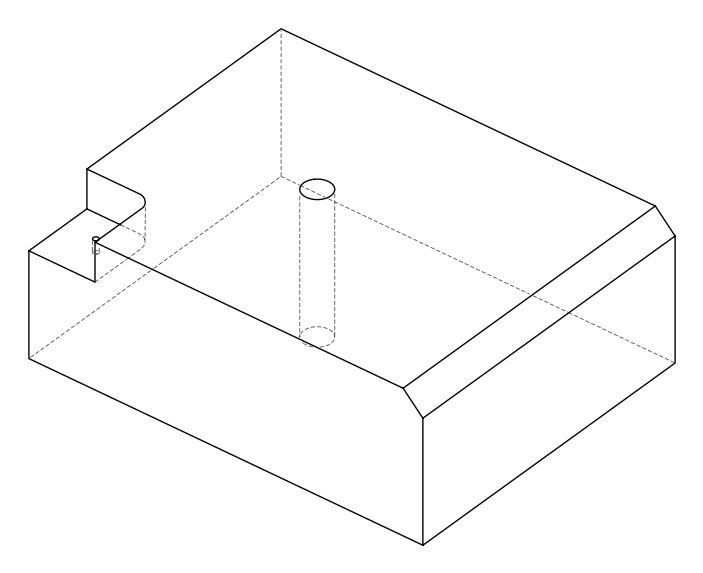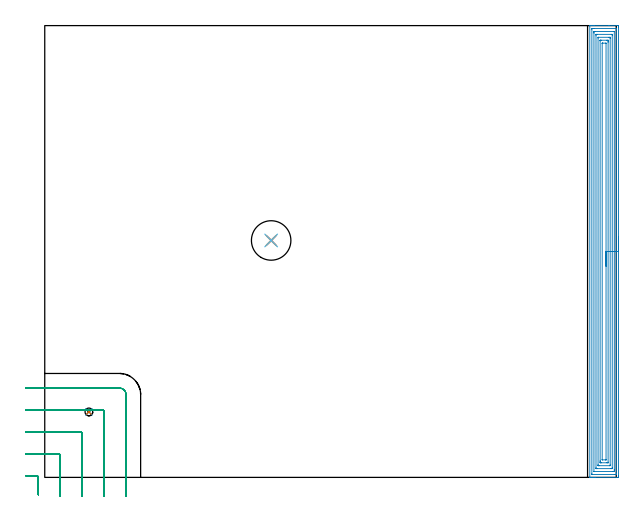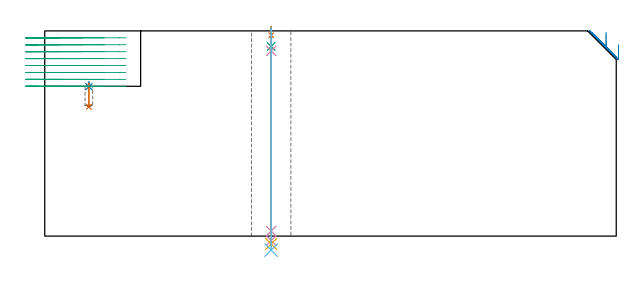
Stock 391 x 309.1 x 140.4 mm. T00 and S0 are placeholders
(PLAN: 9 operations, 7 tool changes, 27.3 min)
(1 SPOT_DRILL | STEP1HOLE | NXT0321_9005460120000 | 0.05 min | 184 mm3)
(2 SPOT_DRILL_1 | STEP1POCKET | NXT0321_9005460120000 | 0.03 min | 4143 mm3)
(3 DRILL_BLIND_HOLE_INTO_CENTER | STEP1HOLE | UGT0301_191 | 0.05 min | 277 mm3)
(4 GUN_DRILL_THROUGH_HOLE | STEP1HOLE | UGT0307_003 | 0.64 min | 5003 mm3)
(5 SPADE_DRILL_TO_ENLARGE_THROUGH_HOLE | STEP1HOLE | UGT0306_008 | 0.59 min | 28255 mm3)
(6 DRILL_TO_ENLARGE_THROUGH_HOLE | STEP1HOLE | UGT0301_389 | 0.61 min | 46608 mm3)
(7 DRILL_BLIND_HOLE_INTO_CENTER_1 | STEP1POCKET | NXT0301_024 | 0.07 min | 297 mm3)
(8 AREA_MILL | FG_CHAMFER_SURFACE | UGT0205_001 | 17.69 min | 59363 mm3)
(9 MILL_CORNER_NOTCH_RECTANGULAR | CORNER_NOTCH_RECTANGULAR | UGT0201_094 | Follow Part, ap 5, ae 75% | 7.51 min | 170929 mm3)
(TOOL NXT0321_9005460120000 | NC Spot Drill, 142deg, 12mm, Carbide, Uncoated | D12 PA142 FL30 Z2)
(TOOL UGT0301_191 | Twist Drill 7.1 mm | D7.1 PA118 FL66 Z2)
(TOOL UGT0307_003 | Gun Drill 7 mm | D7 PA130 FL24 Z1)
(TOOL UGT0306_008 | Spade Drill 17.5mm | D17.5 PA132 FL10 Z2)
(TOOL UGT0301_389 | Twist Drill 27 mm | D27 PA118 FL165 Z2)
(TOOL NXT0301_024 | Carbide Drill 5.3mm [860.1-0530-027A1-MM 2214] | D5.3 PA140 FL44 Z2)
(TOOL UGT0205_001 | Chamfer Mill 20 x 3 x 45 deg. | D20 FL50 Z2)
(TOOL UGT0201_094 | End mill 20 mm | D20 FL38 Z4)
(OP 1 SPOT_DRILL)
G17 G21 G94 G90
T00 M6
G54
G17 G0 G90 X154.9 Y162.1 S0 M3
G43 Z150.4 H0
G94 G81 G98 Z137.4 F250. R143.4
G80
M5
M2
(OP 2 SPOT_DRILL_1)
G17 G21 G94 G90
T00 M6
G54
G17 G0 G90 X30.2 Y44.8 S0 M3
G43 Z150.4 H0
G94 G81 G98 Z102.272 F250. R105.5
G80
M5
M2
(OP 3 DRILL_BLIND_HOLE_INTO_CENTER)
G17 G21 G94 G90
T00 M6
G54
G17 G0 G90 X154.9 Y162.1 S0 M3
G43 Z150.4 H0
G94 G81 G98 Z129.75 F250. R142.4
G80
M5
M2
(OP 4 GUN_DRILL_THROUGH_HOLE)
G17 G21 G94 G90
T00 M6
G54
G17 G0 G90 X154.9 Y162.1 M8
G43 Z150.4 H0
Z138.333
S716 M3
G94 G1 Z126.721 F125. M26
G4 X.084
Z3.5 F250.
G4 X.084
Z-3.132 F125.
G4 X.084
M5
M9
G0 Z138.333
Z150.4
M2
(OP 5 SPADE_DRILL_TO_ENLARGE_THROUGH_HOLE)
G17 G21 G94 G90
T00 M6
G54
G17 G0 G90 X154.9 Y162.1 S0 M3
G43 Z150.4 H0
G94 G73 G98 Z-5.396 F250. Q16.2 R142.4
G80
M5
M2
(OP 6 DRILL_TO_ENLARGE_THROUGH_HOLE)
G17 G21 G94 G90
T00 M6
G54
G17 G0 G90 X154.9 Y162.1 S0 M3
G43 Z150.4 H0
G94 G73 G98 Z-9.612 F250. Q25.002 R142.4
G80
M5
M2
(OP 7 DRILL_BLIND_HOLE_INTO_CENTER_1)
G17 G21 G94 G90
T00 M6
G54
G17 G0 G90 X30.2 Y44.8 S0 M3
G43 Z150.4 H1
G94 G81 G98 Z88.5 F250. R104.5
G80
M5
M2
(OP 8 AREA_MILL)
G17 G21 G94 G90
T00 M6
G54
G17 G0 G90 X392.5 Y164.55 S1061 M3
G43 Z150.4 H0
Z130.8
G94 G1 Y164.512 Z129.928 F250.
Y164.398 Z129.063
Y164.209 Z128.212
Y163.947 Z127.38
Y163.613 Z126.574
Y163.21 Z125.8
Y162.742 Z125.064
Y162.21 Z124.372
Y161.621 Z123.729
Y160.978 Z123.14
Y160.286 Z122.608
Y159.55 Z122.14
Y158.776 Z121.737
Y157.97 Z121.403
Y157.138 Z121.141
Y156.286 Z120.952
Y155.422 Z120.838
Y154.55 Z120.8
Y0.989
X392.499 Y0.605 Z120.801
X392.494 Y0.102 Z120.803
X392.492 Y0.008 Z120.806
X391.995 Y0. Z121.302
X376.661 Z136.634
X376.061 Z137.233
X375.491 Z137.806
X375.175 Z138.121
X374.605 Z138.691
X374.29 Z139.005
X373.659 Z139.64
X373.26 Z140.04
X372.922 Z140.369
X372.903 Y0.008 Z140.388
X372.9 Y0.159 Z140.4
Y308.941
X372.902 Y309.092 Z140.388
X372.922 Y309.1 Z140.369
X373.26 Z140.04
X373.659 Z139.64
X374.29 Z139.005
X375.491 Z137.806
X376.061 Z137.233
X386.099 Z127.199
X391.395 Z121.902
X391.995 Y309.096 Z121.302
X392.492 Y309.092 Z120.806
X392.495 Y308.998 Z120.803
X392.499 Y308.495 Z120.801
X392.5 Y307.986 Z120.8
Y154.55
X391.086 Z122.214
Y2.39
X391.084 Y2.173 Z122.216
X391.081 Y2.065 Z122.219
X391.079 Y2.02 Z122.221
X390.998 Y2.01 Z122.302
X390.609 Y2.002 Z122.691
X390.225 Y2.001 Z123.075
X389.726 Y2. Z123.574
X374.677 Z138.623
X374.441 Y2.003 Z138.859
X374.339 Y2.008 Z138.961
X374.323 Y2.01 Z138.977
X374.321 Y2.023 Z138.979
X374.317 Y2.071 Z138.983
X374.315 Y2.169 Z138.985
X374.314 Y2.366 Z138.986
Y306.71
X374.316 Y306.927 Z138.984
X374.319 Y307.035 Z138.981
X374.321 Y307.08 Z138.979
X374.402 Y307.09 Z138.898
X374.791 Y307.098 Z138.509
X375.175 Y307.099 Z138.125
X375.674 Y307.1 Z137.626
X390.723 Z122.577
X390.959 Y307.097 Z122.341
X391.061 Y307.092 Z122.239
X391.077 Y307.09 Z122.223
X391.079 Y307.077 Z122.221
X391.083 Y307.029 Z122.217
X391.085 Y306.931 Z122.215
X391.086 Y306.734 Z122.214
Y154.55
X389.672 Z123.628
X389.671 Y5.067 Z123.629
X389.67 Y4.734 Z123.63
X389.666 Y4.175 Z123.634
X389.665 Y4.017 Z123.635
X389.508 Y4.005 Z123.792
X389.339 Y4.003 Z123.961
X388.628 Y4. Z124.672
X376.061 Y4.001 Z137.239
X375.887 Y4.003 Z137.413
X375.772 Y4.007 Z137.528
X375.735 Y4.01 Z137.565
X375.733 Y4.024 Z137.567
X375.731 Y4.063 Z137.569
X375.729 Y4.175 Z137.571
Y304.033
Y304.366
X375.734 Y304.925 Z137.566
X375.735 Y305.083 Z137.565
X375.892 Y305.095 Z137.408
X376.061 Y305.097 Z137.239
X376.772 Y305.1 Z136.528
X389.339 Y305.099 Z123.961
X389.513 Y305.097 Z123.787
X389.628 Y305.093 Z123.672
X389.665 Y305.09 Z123.635
X389.667 Y305.076 Z123.633
X389.669 Y305.037 Z123.631
X389.671 Y304.925 Z123.629
X389.672 Y154.55 Z123.628
X388.257 Z125.043
Y6.852
X388.255 Y6.161 Z125.045
X388.252 Y6.06 Z125.048
X388.249 Y6.01 Z125.051
X388.203 Y6.008 Z125.097
X387.992 Y6.004 Z125.308
X387.569 Y6. Z125.731
X387.529 Z125.771
X377.791 Z135.509
X377.397 Y6.004 Z135.903
X377.2 Y6.008 Z136.1
X377.156 Y6.01 Z136.144
X377.15 Y6.039 Z136.15
X377.148 Y6.099 Z136.152
X377.143 Y6.653 Z136.157
Y302.248
X377.145 Y302.939 Z136.155
X377.148 Y303.04 Z136.152
X377.151 Y303.09 Z136.149
X377.197 Y303.092 Z136.103
X377.408 Y303.096 Z135.892
X377.831 Y303.1 Z135.469
X377.871 Z135.429
X387.609 Z125.691
X388.003 Y303.096 Z125.297
X388.2 Y303.092 Z125.1
X388.244 Y303.09 Z125.056
X388.25 Y303.061 Z125.05
X388.252 Y303.001 Z125.048
X388.257 Y302.447 Z125.043
Y154.55
X386.843 Z126.457
X386.842 Y8.477 Z126.458
X386.84 Y8.316 Z126.46
X386.835 Y8.01 Z126.465
X386.684 Y8.006 Z126.616
X386.429 Y8.001 Z126.871
X379.348 Y8. Z133.952
X378.716 Y8.002 Z134.584
X378.626 Y8.005 Z134.674
X378.572 Y8.01 Z134.728
X378.564 Y8.014 Z134.736
X378.561 Y8.063 Z134.739
X378.559 Y8.155 Z134.741
X378.557 Y8.798 Z134.743
X378.558 Y300.623 Z134.742
X378.56 Y300.784 Z134.74
X378.565 Y301.09 Z134.735
X378.716 Y301.094 Z134.584
X378.971 Y301.099 Z134.329
X386.052 Y301.1 Z127.248
X386.684 Y301.098 Z126.616
X386.774 Y301.095 Z126.526
X386.828 Y301.09 Z126.472
X386.836 Y301.086 Z126.464
X386.839 Y301.037 Z126.461
X386.841 Y300.945 Z126.459
X386.843 Y300.624 Z126.457
Y300.463
Y154.55
X385.429 Z127.871
X385.428 Y10.422 Z127.872
X385.426 Y10.162 Z127.874
X385.423 Y10.033 Z127.877
X385.422 Y10.01 Z127.878
X385.391 Y10.006 Z127.909
X385.33 Y10.002 Z127.97
X384.913 Y10. Z128.387
X384.446 Z128.854
X380.905 Z132.395
X380.487 Y10.001 Z132.813
X380.016 Y10.004 Z133.284
X379.982 Y10.01 Z133.318
X379.978 Y10.042 Z133.322
X379.974 Y10.422 Z133.326
X379.972 Y10.941 Z133.328
X379.971 Y11.314 Z133.329
X379.972 Y298.678 Z133.328
X379.974 Y298.938 Z133.326
X379.977 Y299.067 Z133.323
X379.978 Y299.09 Z133.322
X380.009 Y299.094 Z133.291
X380.07 Y299.098 Z133.23
X380.487 Y299.1 Z132.813
X380.954 Z132.346
X384.495 Z128.805
X384.913 Y299.099 Z128.387
X385.384 Y299.096 Z127.916
X385.418 Y299.09 Z127.882
X385.422 Y299.058 Z127.878
X385.426 Y298.678 Z127.874
X385.429 Y298.158 Z127.871
Y297.786
Y154.55
X384.015 Z129.285
Y12.097 Z129.286
X384.014 Y12.042
X384.011 Y12.016 Z129.289
X384.01 Y12.011 Z129.29
X383.963 Y12.008 Z129.337
X383.553 Y12.001 Z129.747
X381.468 Z131.832
X381.45 Y12.002 Z131.85
X381.395 Y12.01 Z131.905
X381.386 Y12.193 Z131.914
Y12.207
X381.385 Y297.003 Z131.915
X381.386 Y297.058 Z131.914
X381.389 Y297.084 Z131.911
X381.39 Y297.089 Z131.91
X381.437 Y297.092 Z131.863
X381.847 Y297.099 Z131.453
X383.932 Z129.368
X383.95 Y297.098 Z129.35
X384.005 Y297.09 Z129.295
X384.014 Y296.907 Z129.286
X384.015 Y296.893 Z129.285
Y154.55
Y153.678 Z129.323
Y152.814 Z129.437
Y151.962 Z129.626
Y151.13 Z129.888
Y150.324 Z130.222
Y149.55 Z130.625
Y148.814 Z131.094
Y148.122 Z131.625
Y147.479 Z132.214
Y146.89 Z132.857
Y146.358 Z133.549
Y145.89 Z134.285
Y145.487 Z135.059
Y145.153 Z135.865
Y144.891 Z136.697
Y144.702 Z137.549
Y144.588 Z138.414
Y144.55 Z139.285
G0 Z150.4
M5
M2
(OP 9 MILL_CORNER_NOTCH_RECTANGULAR)
G17 G21 G94 G90
T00 M6
G54
G17 G0 G90 X-4.4 Y-11.98 S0 M3
G43 Z150.4 H0
Z135.662
G94 G1 Y-8.98 F250.
Y0.106 F500.
G3 X-5.394 Y1.1 R1.
G1 X-10.
X-13. F250.
G0 Z150.4
X10.6 Y-13.
Z135.662
G1 Y-10.
Y15.105 F500.
G3 X9.605 Y16.1 R1.
G1 X-10.
X-13. F250.
G0 Z150.4
X25.6 Y-13.
Z135.662
G1 Y-10.
Y30.105 F500.
G3 X24.605 Y31.1 R1.
G1 X-10.
X-13. F250.
G0 Z150.4
X40.6 Y-13.
Z135.662
G1 Y-10.
Y45.105 F500.
G3 X39.605 Y46.1 R1.
G1 X-10.
X-13. F250.
G0 Z150.4
X55.6 Y-13.
Z135.662
G1 Y-10.
Y56.6 F500.
G3 X51.1 Y61.1 R4.5
G1 X-10.
X-13. F250.
G0 Z150.4
X-4.4 Y-11.98
Z130.925
G1 Y-8.98
Y0.106 F500.
G3 X-5.394 Y1.1 R1.
G1 X-10.
X-13. F250.
G0 Z150.4
X10.6 Y-13.
Z130.925
G1 Y-10.
Y15.105 F500.
G3 X9.605 Y16.1 R1.
G1 X-10.
X-13. F250.
G0 Z150.4
X25.6 Y-13.
Z130.925
G1 Y-10.
Y30.105 F500.
G3 X24.605 Y31.1 R1.
G1 X-10.
X-13. F250.
G0 Z150.4
X40.6 Y-13.
Z130.925
G1 Y-10.
Y45.105 F500.
G3 X39.605 Y46.1 R1.
G1 X-10.
X-13. F250.
G0 Z150.4
X55.6 Y-13.
Z130.925
G1 Y-10.
Y56.6 F500.
G3 X51.1 Y61.1 R4.5
G1 X-10.
X-13. F250.
G0 Z150.4
X-4.4 Y-11.98
Z126.187
G1 Y-8.98
Y0.106 F500.
G3 X-5.394 Y1.1 R1.
G1 X-10.
X-13. F250.
G0 Z150.4
X10.6 Y-13.
Z126.187
G1 Y-10.
Y15.105 F500.
G3 X9.605 Y16.1 R1.
G1 X-10.
X-13. F250.
G0 Z150.4
X25.6 Y-13.
Z126.187
G1 Y-10.
Y30.105 F500.
G3 X24.605 Y31.1 R1.
G1 X-10.
X-13. F250.
G0 Z150.4
X40.6 Y-13.
Z126.187
G1 Y-10.
Y45.105 F500.
G3 X39.605 Y46.1 R1.
G1 X-10.
X-13. F250.
G0 Z150.4
X55.6 Y-13.
Z126.187
G1 Y-10.
Y56.6 F500.
G3 X51.1 Y61.1 R4.5
G1 X-10.
X-13. F250.
G0 Z150.4
X-4.4 Y-11.98
Z121.45
G1 Y-8.98
Y0.106 F500.
G3 X-5.394 Y1.1 R1.
G1 X-10.
X-13. F250.
G0 Z150.4
X10.6 Y-13.
Z121.45
G1 Y-10.
Y15.105 F500.
G3 X9.605 Y16.1 R1.
G1 X-10.
X-13. F250.
G0 Z150.4
X25.6 Y-13.
Z121.45
G1 Y-10.
Y30.105 F500.
G3 X24.605 Y31.1 R1.
G1 X-10.
X-13. F250.
G0 Z150.4
X40.6 Y-13.
Z121.45
G1 Y-10.
Y45.105 F500.
G3 X39.605 Y46.1 R1.
G1 X-10.
X-13. F250.
G0 Z150.4
X55.6 Y-13.
Z121.45
G1 Y-10.
Y56.6 F500.
G3 X51.1 Y61.1 R4.5
G1 X-10.
X-13. F250.
G0 Z150.4
X-4.4 Y-11.98
Z116.712
G1 Y-8.98
Y0.106 F500.
G3 X-5.394 Y1.1 R1.
G1 X-10.
X-13. F250.
G0 Z150.4
X10.6 Y-13.
Z116.712
G1 Y-10.
Y15.105 F500.
G3 X9.605 Y16.1 R1.
G1 X-10.
X-13. F250.
G0 Z150.4
X25.6 Y-13.
Z116.712
G1 Y-10.
Y30.105 F500.
G3 X24.605 Y31.1 R1.
G1 X-10.
X-13. F250.
G0 Z150.4
X40.6 Y-13.
Z116.712
G1 Y-10.
Y45.105 F500.
G3 X39.605 Y46.1 R1.
G1 X-10.
X-13. F250.
G0 Z150.4
X55.6 Y-13.
Z116.712
G1 Y-10.
Y56.6 F500.
G3 X51.1 Y61.1 R4.5
G1 X-10.
X-13. F250.
G0 Z150.4
X-4.4 Y-11.98
Z111.975
G1 Y-8.98
Y0.106 F500.
G3 X-5.394 Y1.1 R1.
G1 X-10.
X-13. F250.
G0 Z150.4
X10.6 Y-13.
Z111.975
G1 Y-10.
Y15.105 F500.
G3 X9.605 Y16.1 R1.
G1 X-10.
X-13. F250.
G0 Z150.4
X25.6 Y-13.
Z111.975
G1 Y-10.
Y30.105 F500.
G3 X24.605 Y31.1 R1.
G1 X-10.
X-13. F250.
G0 Z150.4
X40.6 Y-13.
Z111.975
G1 Y-10.
Y45.105 F500.
G3 X39.605 Y46.1 R1.
G1 X-10.
X-13. F250.
G0 Z150.4
X55.6 Y-13.
Z111.975
G1 Y-10.
Y56.6 F500.
G3 X51.1 Y61.1 R4.5
G1 X-10.
X-13. F250.
G0 Z150.4
X-4.4 Y-11.98
Z107.237
G1 Y-8.98
Y0.106 F500.
G3 X-5.394 Y1.1 R1.
G1 X-10.
X-13. F250.
G0 Z150.4
X10.6 Y-13.
Z107.237
G1 Y-10.
Y15.105 F500.
G3 X9.605 Y16.1 R1.
G1 X-10.
X-13. F250.
G0 Z150.4
X25.6 Y-13.
Z107.237
G1 Y-10.
Y30.105 F500.
G3 X24.605 Y31.1 R1.
G1 X-10.
X-13. F250.
G0 Z150.4
X40.6 Y-13.
Z107.237
G1 Y-10.
Y45.105 F500.
G3 X39.605 Y46.1 R1.
G1 X-10.
X-13. F250.
G0 Z150.4
X55.6 Y-13.
Z107.237
G1 Y-10.
Y56.6 F500.
G3 X51.1 Y61.1 R4.5
G1 X-10.
X-13. F250.
G0 Z150.4
X-4.4 Y-11.98
Z102.5
G1 Y-8.98
Y0.106 F500.
G3 X-5.394 Y1.1 R1.
G1 X-10.
X-13. F250.
G0 Z150.4
X10.6 Y-13.
Z102.5
G1 Y-10.
Y15.105 F500.
G3 X9.605 Y16.1 R1.
G1 X-10.
X-13. F250.
G0 Z150.4
X25.6 Y-13.
Z102.5
G1 Y-10.
Y30.105 F500.
G3 X24.605 Y31.1 R1.
G1 X-10.
X-13. F250.
G0 Z150.4
X40.6 Y-13.
Z102.5
G1 Y-10.
Y45.105 F500.
G3 X39.605 Y46.1 R1.
G1 X-10.
X-13. F250.
G0 Z150.4
X55.6 Y-13.
Z102.5
G1 Y-10.
Y56.6 F500.
G3 X51.1 Y61.1 R4.5
G1 X-10.
X-13. F250.
G0 Z150.4
M5
M2
